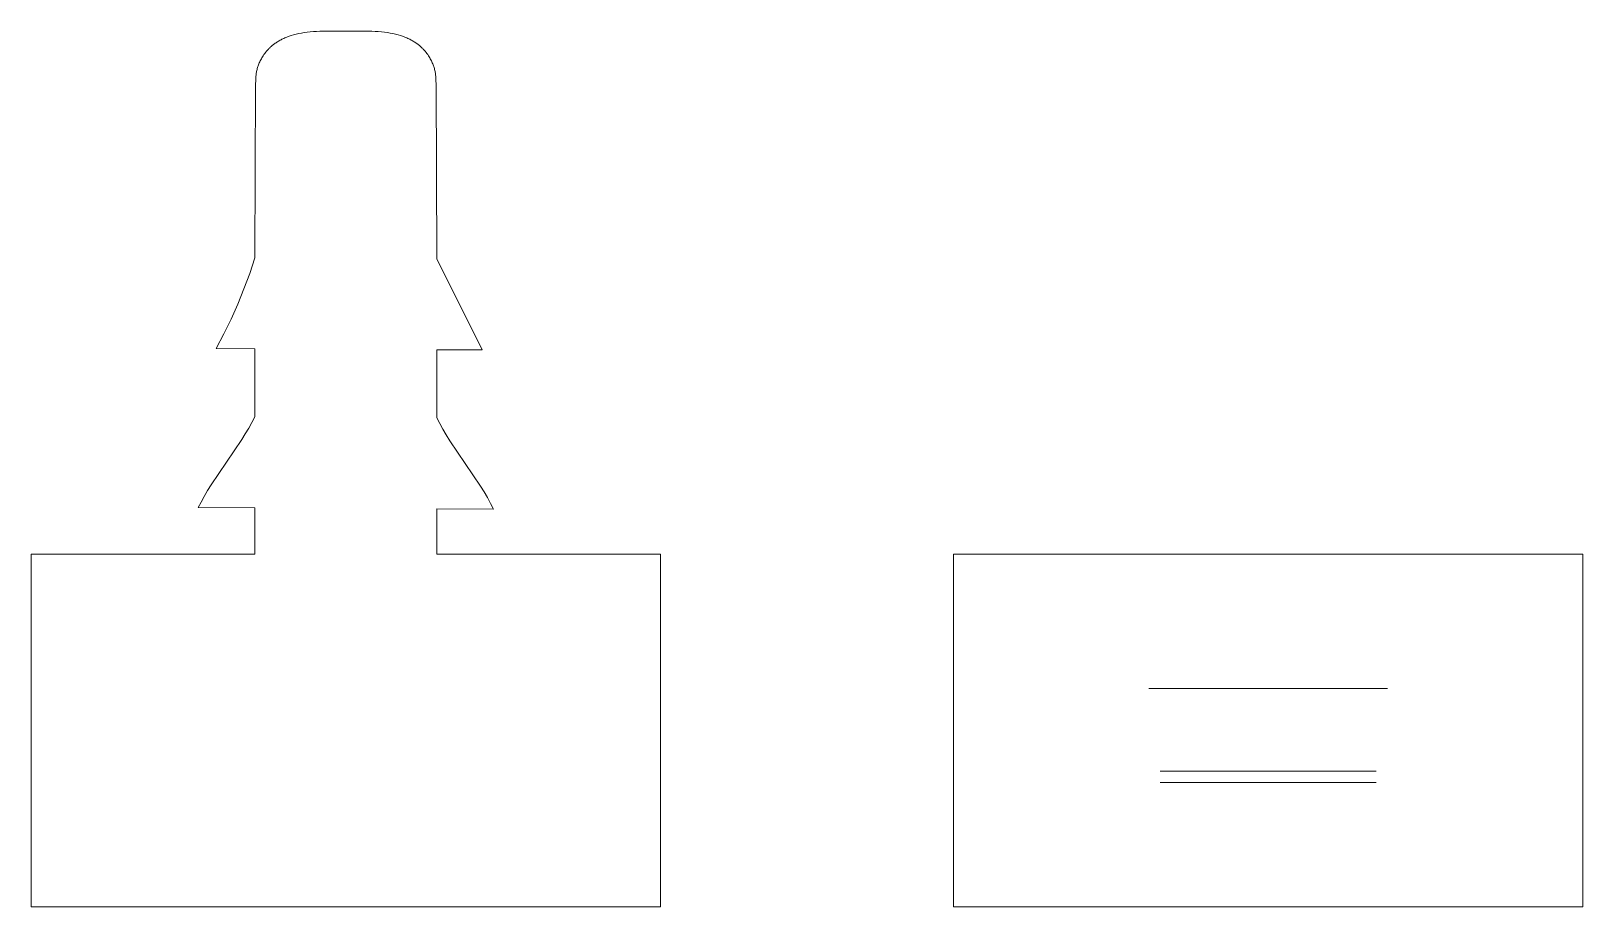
# Model space of a CAD drawing. Header units: millimetres. Extents: x -34.1 to 34.1, y -7.5 to 31.
import ezdxf

# ---------------------------------------------------------------- set-up
doc = ezdxf.new("R2010")
doc.units = ezdxf.units.MM
doc.header["$MEASUREMENT"] = 0
for name, color, linetype, lineweight in [('Exterior cut', 3, 'Continuous', 0), ('Interior cut', 5, 'Continuous', 0), ('Middle cut', 4, 'Continuous', 0)]:
    doc.layers.add(name, color=color, linetype=linetype, lineweight=lineweight)

msp = doc.modelspace()

# ---------------------------------------------------------------- linework, layer by layer
at = {"layer": 'Exterior cut'}
for points in [[(-26.756, 10.033), (-26.625, 10.282), (-26.484, 10.531), (-26.335, 10.781), (-26.178, 11.03), (-25.506, 12.027), (-24.834, 13.024), (-24.677, 13.274), (-24.528, 13.523), (-24.387, 13.772), (-24.256, 14.021), (-24.256, 17.02), (-25.956, 17.031), (-25.62, 17.672), (-25.305, 18.323), (-25.011, 18.984), (-24.738, 19.655), (-24.486, 20.333), (-24.256, 21.019), (-24.227, 28.646), (-24.222, 28.834), (-24.217, 28.923), (-24.21, 29.011), (-24.206, 29.053), (-24.201, 29.096), (-24.195, 29.138), (-24.188, 29.18), (-24.181, 29.222), (-24.172, 29.263), (-24.162, 29.305), (-24.152, 29.346), (-24.14, 29.388), (-24.127, 29.429), (-24.113, 29.471), (-24.097, 29.513), (-24.08, 29.555), (-24.062, 29.598), (-24.042, 29.641), (-24.021, 29.684), (-23.998, 29.728), (-23.973, 29.773), (-23.947, 29.818), (-23.919, 29.864), (-23.889, 29.911), (-23.857, 29.958), (-23.823, 30.006), (-23.787, 30.054), (-23.748, 30.103), (-23.706, 30.151), (-23.662, 30.2), (-23.639, 30.224), (-23.615, 30.248), (-23.59, 30.273), (-23.564, 30.297), (-23.537, 30.32), (-23.51, 30.344), (-23.482, 30.368), (-23.453, 30.391), (-23.422, 30.414), (-23.391, 30.438), (-23.36, 30.46), (-23.327, 30.483), (-23.293, 30.505), (-23.258, 30.527), (-23.222, 30.549), (-23.185, 30.571), (-23.147, 30.592), (-23.108, 30.613), (-23.068, 30.633), (-23.027, 30.653), (-22.985, 30.673), (-22.941, 30.692), (-22.897, 30.711), (-22.851, 30.729), (-22.756, 30.764), (-22.657, 30.797), (-22.553, 30.828), (-22.444, 30.857), (-22.33, 30.883), (-22.211, 30.907), (-22.087, 30.928), (-21.959, 30.946), (-21.825, 30.961), (-21.686, 30.973), (-21.543, 30.982), (-21.395, 30.988), (-20.258, 30.996), (-19.121, 30.988), (-18.973, 30.982), (-18.829, 30.973), (-18.69, 30.961), (-18.557, 30.946), (-18.428, 30.928), (-18.304, 30.907), (-18.186, 30.883), (-18.072, 30.857), (-17.963, 30.828), (-17.859, 30.797), (-17.759, 30.764), (-17.664, 30.729), (-17.619, 30.711), (-17.574, 30.692), (-17.531, 30.673), (-17.489, 30.653), (-17.447, 30.633), (-17.407, 30.613), (-17.368, 30.592), (-17.33, 30.571), (-17.293, 30.549), (-17.258, 30.527), (-17.223, 30.505), (-17.189, 30.483), (-17.156, 30.46), (-17.124, 30.438), (-17.093, 30.414), (-17.063, 30.391), (-17.034, 30.368), (-17.005, 30.344), (-16.978, 30.32), (-16.952, 30.297), (-16.926, 30.273), (-16.901, 30.248), (-16.877, 30.224), (-16.853, 30.2), (-16.809, 30.151), (-16.767, 30.103), (-16.729, 30.054), (-16.692, 30.006), (-16.658, 29.958), (-16.626, 29.911), (-16.596, 29.864), (-16.568, 29.818), (-16.542, 29.773), (-16.518, 29.728), (-16.495, 29.684), (-16.473, 29.641), (-16.454, 29.598), (-16.435, 29.555), (-16.418, 29.513), (-16.403, 29.471), (-16.389, 29.429), (-16.376, 29.388), (-16.364, 29.346), (-16.353, 29.305), (-16.343, 29.263), (-16.335, 29.222), (-16.327, 29.18), (-16.32, 29.138), (-16.314, 29.096), (-16.309, 29.053), (-16.305, 29.011), (-16.298, 28.923), (-16.293, 28.834), (-16.289, 28.646), (-16.259, 20.979), (-14.26, 16.97), (-16.259, 16.98), (-16.259, 13.981), (-16.128, 13.73), (-15.988, 13.48), (-15.838, 13.229), (-15.681, 12.979), (-15.009, 11.976), (-14.338, 10.974), (-14.181, 10.724), (-14.031, 10.473), (-13.89, 10.222), (-13.76, 9.972), (-16.259, 9.982), (-16.259, 7.983), (-6.415, 7.983), (-6.415, -7.529), (-34.101, -7.529), (-34.101, 7.983), (-24.256, 7.983), (-24.256, 10.023)], [(34.147, -7.529), (34.147, 7.983), (6.461, 7.983), (6.461, -7.529)]]:
    msp.add_lwpolyline(points, close=True, dxfattribs=at)
at = {"layer": 'Interior cut'}
for p, q in [((15.054, 2.073), (25.554, 2.073)), ((15.554, -1.553), (25.054, -1.553)), ((15.554, -2.053), (25.054, -2.053))]:
    msp.add_line(p, q, dxfattribs=at)
at = {"layer": 'Middle cut'}
for p, q in [((15.054, 2.073), (25.554, 2.073)), ((15.554, -1.553), (25.054, -1.553)), ((15.554, -2.053), (25.054, -2.053))]:
    msp.add_line(p, q, dxfattribs=at)

doc.saveas('drawing.dxf')
